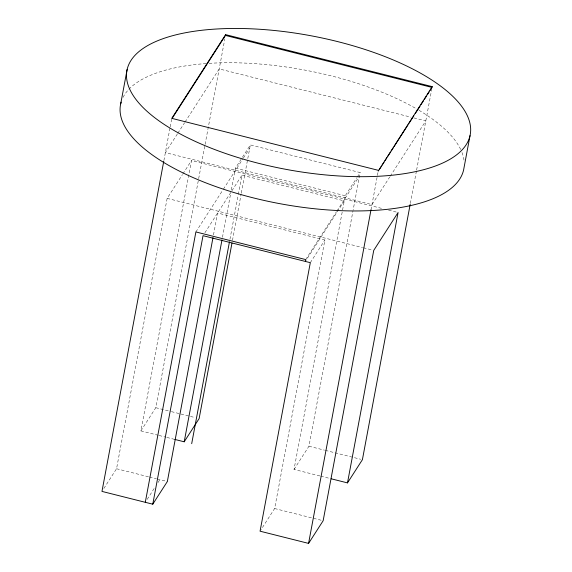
<?xml version="1.0" encoding="UTF-8"?>
<svg xmlns="http://www.w3.org/2000/svg" width="572" height="572" viewBox="0 0 572 572"><rect width="100%" height="100%" fill="white"/><g stroke="black" fill="none" stroke-linecap="round" stroke-linejoin="round"><path stroke-width="0.43" stroke-dasharray="2.86 2.15" d="M163.899 160.517L170.034 127.72M170.199 126.862L171.643 119.14M103.854 488.481L116.545 468.74L167.146 198.377L182.418 174.632M158.215 435.256L140.891 430.895L191.491 160.532L383.426 208.837M140.891 430.895L155.806 407.7L198.513 179.501M198.677 178.628L204.919 145.274M205.083 144.394L224.832 38.867M213.492 234.949L217.596 213.013L324.889 240.018L274.639 508.529L260.539 530.458M222.479 237.266L230.695 193.379M231.353 189.861L235.421 168.125L250.343 144.93L360.16 172.565L353.131 210.11M229.951 239.225L238.159 195.345M238.324 194.473L241.942 175.168L344.28 200.922L305.827 260.703M232.475 240.404L241.177 193.879M241.341 193.007L250.343 144.93M319.891 475.947L294.022 469.433L345.245 195.76L356.792 177.806M294.022 469.433L308.944 446.239L352.967 210.989M370.985 209.881L378.235 171.135M410.367 203.41L416.445 170.942M416.609 170.063L431.91 88.288M177.391 133.934L165.372 152.617L371.972 204.612L389.754 176.963M177.871 133.19L184.599 122.723M185.085 121.979L219.212 68.919L411.111 117.21M182.897 173.888L191.491 160.532M195.889 231.939L222.873 189.983M223.345 189.239L242.986 158.709M243.465 157.965L249.721 148.234M204.905 232.754L231.438 191.491M231.917 190.748L241.942 175.168M147.168 499.385L154.218 488.416M157.979 482.568L159.86 479.643M357.271 177.055L360.16 172.565M305.705 259.581L336.508 211.683M336.987 210.946L359.059 176.626M310.317 262.677L324.889 240.018M390.24 176.219L425.804 120.914L411.976 117.432M235.421 168.125L345.245 195.76M388.602 210.138L397.225 212.305M167.146 198.377L362.534 247.554M363.392 247.769L372.88 250.157M155.806 407.7L170.535 411.404M171.4 411.625L180.066 413.806M180.931 414.021L189.597 416.202M190.462 416.423L194.795 417.51M308.944 446.239L324.467 450.15M325.325 450.364L360.682 459.259M159.08 435.471L166.016 437.215M166.881 437.437L173.809 439.182M320.756 476.161L329.379 478.335M116.545 468.74L148.598 476.812M149.471 477.027L156.399 478.771M157.264 478.993L167.346 481.531M274.639 508.529L321.414 520.306M123.044 97.362A174.624 67.954 10.6 0 1 208.201 63.399M209.116 63.342A174.624 67.954 10.6 0 1 418.289 109.867M419.019 110.296A174.624 67.954 10.6 0 1 460.696 149.514M461.983 152.51A174.624 67.954 10.6 0 1 464.042 160.525"/><path stroke-width="0.86" d="M120.713 103.789L127.127 69.519M163.735 161.397L101.973 491.405L152.774 504.189L167.346 481.531L212.998 237.587M225.475 35.435L225.625 34.642L432.217 86.637L432.074 87.43L225.475 35.435L172.122 118.39M145.288 502.309L195.889 231.939L305.705 259.581L305.362 261.433M152.774 504.189L203.024 235.678L310.317 262.677L260.067 531.195L308.573 543.4L323.144 520.742L373.745 250.372L398.083 212.527L347.49 482.89L331.102 478.771M174.674 439.396L184.205 441.798L221.986 239.897M191.692 443.679L229.458 241.856M231.982 243.043L199.12 418.604L184.205 441.798M308.573 543.4L370.985 209.881M378.235 171.135L432.217 86.637M410.203 204.29L362.405 459.695L347.49 482.89M470.027 135.635A174.624 67.954 10.6 0 1 199.935 143.493A174.624 67.954 10.6 0 1 225.761 28.6A174.624 67.954 10.6 0 1 470.027 135.635L463.613 169.905A174.624 67.954 10.6 0 1 275.132 202.767A174.624 67.954 10.6 0 1 121.128 102.159M225.625 34.642L171.793 118.347L378.385 170.342M379.2 169.641L381.124 166.652M382.082 165.158L384.005 162.162M384.963 160.668L386.887 157.679M387.852 156.185L390.254 152.452M391.212 150.958L393.136 147.962M394.101 146.468L408.036 124.796M409.001 123.302L413.806 115.83M415.251 113.585L420.055 106.113M421.013 104.619L423.423 100.879M424.381 99.385L426.304 96.396M427.263 94.902L429.186 91.913M430.151 90.419L431.588 88.174"/></g></svg>
